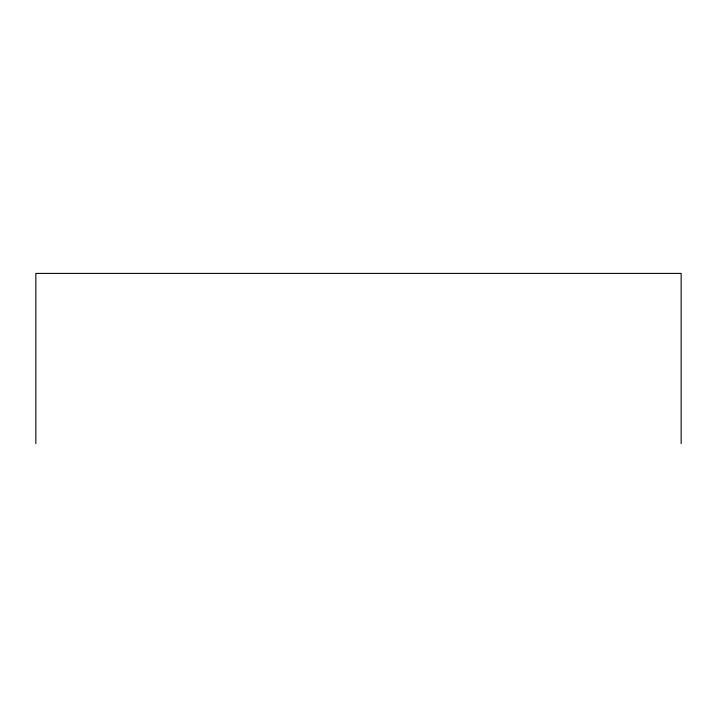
<?xml version="1.0" encoding="UTF-8"?>
<svg xmlns="http://www.w3.org/2000/svg" width="717" height="717" viewBox="0 0 717 717"><rect width="100%" height="100%" fill="white"/><g stroke="black" fill="none" stroke-linecap="round" stroke-linejoin="round"><path stroke-width="1.08" d="M681.15 443.59L681.15 273.41L35.85 273.41L35.85 443.59"/></g></svg>
